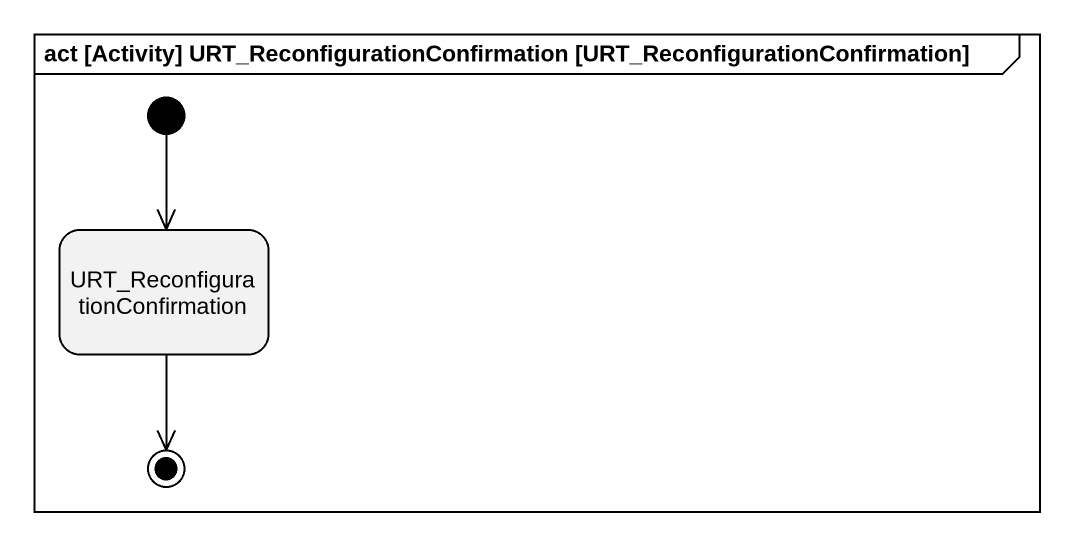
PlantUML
@startuml
mainframe act [Activity] URT_ReconfigurationConfirmation [URT_ReconfigurationConfirmation]
hide empty description
state "URT_ReconfigurationConfirmation" as URT_ReconfigurationConfirmat
[*] --> URT_ReconfigurationConfirmat
URT_ReconfigurationConfirmat --> [*]
@enduml
